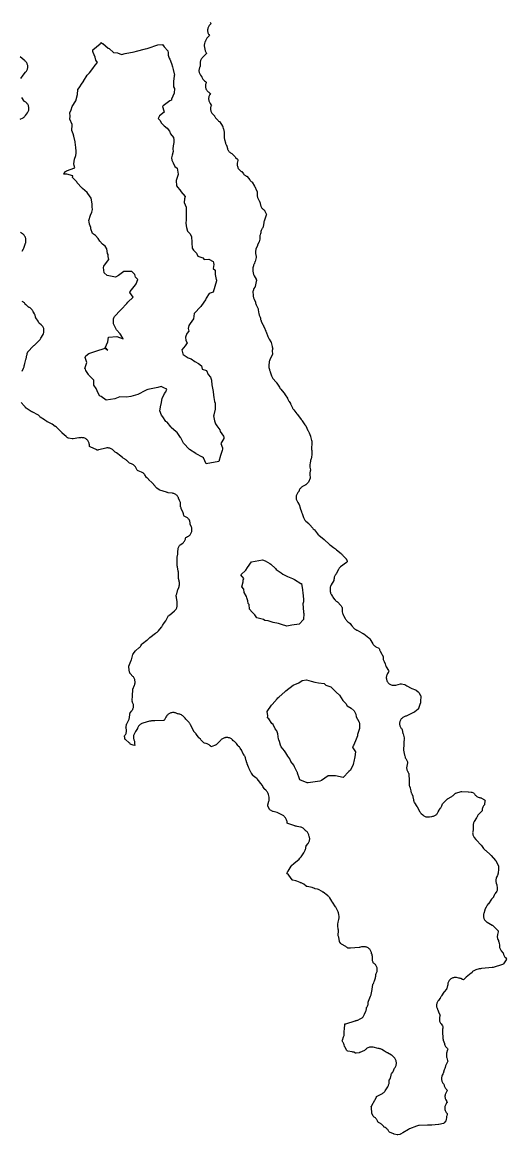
# Model space of a CAD drawing. Header units: millimetres. Extents: x 0 to 600, y 0 to 900.
# Drawn here: x 132.7 to 167.6, y 453.1 to 533.3 of the extents above; entities that cross this region are included whole.
import ezdxf

# ---------------------------------------------------------------- set-up
doc = ezdxf.new("R2010")
doc.units = ezdxf.units.MM
doc.layers.add('CORTE', color=1, linetype='Continuous')
doc.layers.add('GRABADO', color=5, linetype='Continuous')

msp = doc.modelspace()

# ---------------------------------------------------------------- linework, layer by layer
at = {"layer": 'CORTE'}
for points in [[(146.229, 533.293), (146.258, 533.244), (146.293, 533.19), (146.243, 533.135), (146.197, 533.089), (146.159, 533.046), (146.126, 533.002), (146.098, 532.954), (146.075, 532.903), (146.057, 532.851), (146.044, 532.796), (146.037, 532.741), (146.036, 532.686), (146.04, 532.63), (146.05, 532.576), (146.065, 532.522), (146.086, 532.47), (146.112, 532.421), (146.137, 532.382), (146.168, 532.331), (146.126, 532.277), (145.994, 532.126), (145.961, 532.085), (145.933, 532.042), (145.909, 531.997), (145.889, 531.949), (145.857, 531.862), (145.849, 531.836), (145.822, 531.752), (145.809, 531.7), (145.801, 531.65), (145.797, 531.599), (145.798, 531.548), (145.804, 531.498), (145.815, 531.446), (145.873, 531.225), (145.889, 531.174), (145.91, 531.124), (145.928, 531.086), (145.953, 531.028), (145.911, 530.98), (145.649, 530.703), (145.614, 530.662), (145.584, 530.62), (145.558, 530.576), (145.536, 530.529), (145.519, 530.48), (145.507, 530.43), (145.499, 530.379), (145.497, 530.327), (145.499, 530.274), (145.509, 530.157), (145.511, 530.12), (145.494, 530.087), (145.487, 530.075), (145.461, 530.025), (145.442, 529.975), (145.427, 529.923), (145.418, 529.87), (145.413, 529.817), (145.414, 529.763), (145.421, 529.709), (145.432, 529.657), (145.449, 529.606), (145.47, 529.556), (145.497, 529.509), (145.528, 529.464), (145.604, 529.366), (145.619, 529.344), (145.63, 529.314), (145.65, 529.263), (145.674, 529.216), (145.702, 529.172), (145.735, 529.131), (145.771, 529.093), (145.812, 529.057), (145.888, 528.997), (145.94, 528.953), (145.902, 528.849), (145.889, 528.796), (145.881, 528.743), (145.878, 528.688), (145.881, 528.634), (145.89, 528.58), (145.903, 528.527), (145.922, 528.476), (145.946, 528.426), (145.974, 528.38), (146.007, 528.337), (146.044, 528.297), (146.085, 528.261), (146.131, 528.228), (146.176, 528.198), (146.244, 528.15), (146.203, 528.077), (146.196, 528.065), (146.168, 528.016), (146.146, 527.966), (146.129, 527.914), (146.118, 527.86), (146.111, 527.804), (146.11, 527.792), (146.11, 527.733), (146.115, 527.676), (146.126, 527.62), (146.143, 527.565), (146.166, 527.512), (146.194, 527.462), (146.229, 527.414), (146.277, 527.353), (146.31, 527.307), (146.289, 527.251), (146.281, 527.232), (146.265, 527.182), (146.254, 527.131), (146.248, 527.08), (146.247, 527.028), (146.25, 526.976), (146.259, 526.924), (146.273, 526.874), (146.291, 526.825), (146.314, 526.778), (146.341, 526.734), (146.372, 526.692), (146.408, 526.652), (146.511, 526.549), (146.528, 526.53), (146.54, 526.51), (146.552, 526.485), (146.58, 526.442), (146.612, 526.4), (146.752, 526.233), (146.789, 526.194), (146.828, 526.159), (146.871, 526.127), (146.892, 526.113), (146.91, 526.089), (147.114, 525.778), (147.126, 525.757), (147.134, 525.734), (147.172, 525.607), (147.175, 525.595), (147.239, 525.35), (147.243, 525.328), (147.244, 525.306), (147.239, 524.972), (147.241, 524.92), (147.247, 524.87), (147.259, 524.818), (147.322, 524.586), (147.336, 524.541), (147.353, 524.499), (147.374, 524.458), (147.408, 524.396), (147.418, 524.377), (147.424, 524.357), (147.47, 524.185), (147.484, 524.14), (147.501, 524.098), (147.522, 524.056), (147.531, 524.04), (147.562, 523.99), (147.597, 523.945), (147.637, 523.904), (147.681, 523.867), (147.729, 523.835), (147.781, 523.807), (147.809, 523.794), (147.836, 523.78), (147.856, 523.758), (148.017, 523.574), (148.054, 523.535), (148.184, 523.411), (148.219, 523.374), (148.214, 523.323), (148.181, 523.115), (148.175, 523.059), (148.175, 523.004), (148.18, 522.95), (148.19, 522.896), (148.206, 522.844), (148.226, 522.794), (148.252, 522.746), (148.282, 522.701), (148.317, 522.659), (148.355, 522.62), (148.397, 522.586), (148.444, 522.555), (148.48, 522.533), (148.5, 522.51), (148.621, 522.356), (148.656, 522.317), (148.692, 522.281), (148.732, 522.25), (148.774, 522.222), (148.82, 522.197), (148.86, 522.179), (148.881, 522.155), (149.075, 521.915), (149.113, 521.872), (149.154, 521.835), (149.186, 521.812), (149.222, 521.784), (149.24, 521.759), (149.426, 521.457), (149.436, 521.44), (149.501, 521.321), (149.521, 521.278), (149.606, 521.052), (149.614, 521.027), (149.615, 521.001), (149.614, 520.811), (149.617, 520.754), (149.625, 520.699), (149.639, 520.646), (149.657, 520.594), (149.681, 520.544), (149.711, 520.496), (149.738, 520.457), (149.749, 520.439), (149.757, 520.42), (149.823, 520.239), (149.83, 520.216), (149.833, 520.189), (149.841, 520.139), (149.853, 520.092), (149.869, 520.044), (149.879, 520.018), (149.901, 519.971), (149.925, 519.927), (149.954, 519.886), (149.986, 519.848), (150.021, 519.812), (150.06, 519.781), (150.1, 519.753), (150.131, 519.732), (150.147, 519.701), (150.26, 519.463), (150.277, 519.424), (150.265, 519.383), (150.144, 519.022), (150.139, 519.008), (150.114, 518.948), (150.098, 518.891), (150.087, 518.83), (150.055, 518.549), (150.049, 518.515), (150.029, 518.488), (149.997, 518.447), (149.964, 518.403), (149.937, 518.358), (149.915, 518.31), (149.897, 518.26), (149.884, 518.209), (149.876, 518.157), (149.875, 518.127), (149.872, 518.084), (149.864, 518.058), (149.825, 517.949), (149.81, 517.898), (149.8, 517.849), (149.795, 517.799), (149.794, 517.748), (149.798, 517.696), (149.799, 517.687), (149.801, 517.66), (149.796, 517.634), (149.75, 517.458), (149.745, 517.442), (149.738, 517.426), (149.641, 517.206), (149.63, 517.178), (149.528, 516.913), (149.511, 516.863), (149.5, 516.812), (149.493, 516.761), (149.491, 516.71), (149.494, 516.658), (149.502, 516.605), (149.545, 516.392), (149.55, 516.362), (149.543, 516.333), (149.461, 516.025), (149.454, 516.002), (149.423, 515.914), (149.415, 515.894), (149.406, 515.875), (149.395, 515.858), (149.374, 515.814), (149.356, 515.768), (149.342, 515.719), (149.311, 515.584), (149.301, 515.531), (149.297, 515.48), (149.297, 515.428), (149.302, 515.375), (149.329, 515.196), (149.339, 515.142), (149.354, 515.092), (149.374, 515.043), (149.4, 514.995), (149.532, 514.77), (149.549, 514.738), (149.555, 514.723), (149.572, 514.682), (149.563, 514.656), (149.546, 514.595), (149.467, 514.241), (149.46, 514.216), (149.448, 514.193), (149.383, 514.083), (149.357, 514.034), (149.337, 513.983), (149.321, 513.931), (149.311, 513.878), (149.307, 513.824), (149.307, 513.768), (149.312, 513.686), (149.314, 513.665), (149.329, 513.509), (149.337, 513.456), (149.349, 513.406), (149.366, 513.358), (149.388, 513.31), (149.471, 513.147), (149.482, 513.124), (149.486, 513.099), (149.486, 513.096), (149.497, 513.035), (149.514, 512.978), (149.537, 512.921), (149.655, 512.677), (149.659, 512.667), (149.674, 512.633), (149.686, 512.603), (149.695, 512.563), (149.74, 512.267), (149.75, 512.22), (149.763, 512.175), (149.78, 512.13), (149.827, 512.021), (149.835, 512), (149.841, 511.978), (149.864, 511.863), (149.875, 511.818), (149.889, 511.775), (149.907, 511.732), (150.032, 511.472), (150.06, 511.413), (150.064, 511.404), (150.176, 511.177), (150.189, 511.147), (150.241, 511.011), (150.245, 511.002), (150.263, 510.957), (150.388, 510.642), (150.416, 510.582), (150.486, 510.451), (150.487, 510.451), (150.601, 510.237), (150.611, 510.215), (150.619, 510.192), (150.693, 509.916), (150.701, 509.889), (150.724, 509.818), (150.733, 509.786), (150.727, 509.752), (150.715, 509.697), (150.705, 509.631), (150.703, 509.565), (150.707, 509.371), (150.707, 509.341), (150.695, 509.313), (150.519, 508.939), (150.495, 508.88), (150.479, 508.82), (150.469, 508.757), (150.451, 508.578), (150.448, 508.529), (150.449, 508.481), (150.455, 508.434), (150.465, 508.386), (150.501, 508.242), (150.508, 508.216), (150.542, 508.102), (150.549, 508.081), (150.647, 507.796), (150.667, 507.747), (150.69, 507.701), (150.718, 507.657), (150.75, 507.615), (150.978, 507.349), (150.991, 507.331), (151.002, 507.313), (151.008, 507.303), (151.026, 507.273), (151.212, 506.974), (151.252, 506.918), (151.296, 506.863), (151.312, 506.844), (151.54, 506.583), (151.551, 506.569), (151.561, 506.554), (151.633, 506.436), (151.639, 506.427), (151.79, 506.189), (151.808, 506.159), (151.899, 505.979), (151.92, 505.941), (152.009, 505.793), (152.021, 505.772), (152.169, 505.483), (152.172, 505.477), (152.193, 505.439), (152.218, 505.395), (152.248, 505.354), (152.472, 505.067), (152.478, 505.059), (152.505, 505.023), (152.512, 505.013), (152.79, 504.652), (152.797, 504.642), (152.803, 504.635), (152.85, 504.575), (152.864, 504.556), (153.059, 504.268), (153.081, 504.237), (153.092, 504.223), (153.105, 504.204), (153.116, 504.184), (153.269, 503.865), (153.285, 503.833), (153.345, 503.726), (153.366, 503.681), (153.451, 503.456), (153.461, 503.426), (153.539, 503.145), (153.546, 503.117), (153.561, 503.036), (153.565, 503.015), (153.564, 502.994), (153.556, 502.865), (153.552, 502.83), (153.529, 502.686), (153.523, 502.634), (153.522, 502.583), (153.525, 502.532), (153.534, 502.48), (153.549, 502.41), (153.552, 502.389), (153.552, 502.368), (153.543, 502.161), (153.532, 501.907), (153.53, 501.879), (153.518, 501.852), (153.502, 501.817), (153.479, 501.762), (153.462, 501.708), (153.452, 501.652), (153.447, 501.593), (153.445, 501.552), (153.44, 501.504), (153.422, 501.397), (153.415, 501.348), (153.413, 501.301), (153.416, 501.253), (153.422, 501.204), (153.456, 501.014), (153.46, 500.978), (153.446, 500.94), (153.428, 500.888), (153.416, 500.835), (153.409, 500.782), (153.407, 500.729), (153.41, 500.673), (153.432, 500.483), (153.434, 500.452), (153.425, 500.422), (153.316, 500.135), (153.302, 500.104), (153.278, 500.082), (153.116, 499.947), (153.099, 499.935), (153.082, 499.924), (152.893, 499.822), (152.847, 499.794), (152.806, 499.763), (152.767, 499.728), (152.732, 499.69), (152.701, 499.649), (152.674, 499.605), (152.651, 499.559), (152.632, 499.509), (152.627, 499.492), (152.616, 499.463), (152.594, 499.441), (152.583, 499.429), (152.546, 499.39), (152.515, 499.348), (152.487, 499.304), (152.464, 499.258), (152.445, 499.209), (152.431, 499.159), (152.422, 499.107), (152.418, 499.055), (152.418, 499.003), (152.424, 498.951), (152.434, 498.9), (152.45, 498.85), (152.47, 498.802), (152.494, 498.756), (152.524, 498.711), (152.528, 498.706), (152.549, 498.674), (152.617, 498.557), (152.627, 498.536), (152.635, 498.515), (152.708, 498.285), (152.715, 498.264), (152.816, 497.987), (152.82, 497.977), (152.856, 497.881), (152.86, 497.869), (152.957, 497.589), (152.959, 497.583), (152.977, 497.531), (152.999, 497.482), (153.026, 497.436), (153.058, 497.393), (153.093, 497.353), (153.134, 497.315), (153.337, 497.145), (153.363, 497.12), (153.37, 497.113), (153.388, 497.093), (153.616, 496.817), (153.662, 496.768), (153.714, 496.724), (153.723, 496.717), (153.741, 496.697), (153.968, 496.403), (154.017, 496.347), (154.03, 496.335), (154.08, 496.29), (154.412, 496.027), (154.427, 496.015), (154.461, 495.984), (154.468, 495.978), (154.808, 495.66), (154.813, 495.655), (154.85, 495.621), (154.89, 495.59), (155.118, 495.428), (155.127, 495.422), (155.259, 495.331), (155.276, 495.318), (155.296, 495.299), (155.336, 495.265), (155.675, 494.998), (155.695, 494.982), (155.701, 494.971), (155.728, 494.927), (155.756, 494.889), (155.788, 494.851), (156.026, 494.6), (156.042, 494.581), (156.055, 494.561), (156.059, 494.555), (156.069, 494.535), (156.076, 494.513), (156.092, 494.452), (156.104, 494.391), (156.057, 494.352), (155.626, 494.027), (155.578, 493.987), (155.537, 493.943), (155.5, 493.895), (155.468, 493.842), (155.304, 493.531), (155.293, 493.513), (155.282, 493.497), (155.274, 493.487), (155.241, 493.441), (155.213, 493.394), (155.191, 493.345), (155.173, 493.294), (155.161, 493.241), (155.154, 493.185), (155.148, 493.118), (155.144, 493.088), (155.13, 493.06), (154.948, 492.736), (154.92, 492.68), (154.9, 492.623), (154.886, 492.565), (154.878, 492.503), (154.871, 492.403), (154.869, 492.35), (154.873, 492.298), (154.882, 492.247), (154.895, 492.196), (154.913, 492.148), (154.936, 492.099), (154.973, 492.031), (154.981, 492.017), (155.051, 491.896), (155.078, 491.854), (155.193, 491.688), (155.228, 491.644), (155.265, 491.604), (155.307, 491.568), (155.353, 491.536), (155.36, 491.531), (155.379, 491.517), (155.397, 491.502), (155.642, 491.256), (155.655, 491.242), (155.667, 491.227), (155.727, 491.139), (155.748, 491.106), (155.747, 491.067), (155.738, 490.944), (155.736, 490.89), (155.74, 490.837), (155.749, 490.783), (155.769, 490.694), (155.785, 490.637), (155.806, 490.584), (155.833, 490.531), (155.959, 490.317), (155.967, 490.303), (155.989, 490.26), (156.02, 490.208), (156.055, 490.162), (156.095, 490.119), (156.14, 490.08), (156.285, 489.967), (156.298, 489.956), (156.31, 489.944), (156.427, 489.818), (156.439, 489.805), (156.449, 489.79), (156.501, 489.71), (156.532, 489.668), (156.565, 489.63), (156.601, 489.595), (156.641, 489.563), (156.683, 489.536), (156.729, 489.511), (156.792, 489.481), (156.817, 489.468), (157.149, 489.277), (157.19, 489.255), (157.232, 489.237), (157.263, 489.226), (157.288, 489.215), (157.31, 489.198), (157.662, 488.906), (157.684, 488.888), (157.71, 488.869), (157.727, 488.844), (157.946, 488.496), (157.947, 488.493), (157.975, 488.449), (158.006, 488.408), (158.041, 488.371), (158.079, 488.337), (158.12, 488.307), (158.165, 488.279), (158.38, 488.162), (158.418, 488.139), (158.428, 488.11), (158.443, 488.055), (158.463, 488.005), (158.487, 487.956), (158.61, 487.739), (158.621, 487.72), (158.678, 487.602), (158.688, 487.578), (158.692, 487.553), (158.704, 487.41), (158.711, 487.358), (158.723, 487.309), (158.739, 487.261), (158.76, 487.213), (158.839, 487.052), (158.847, 487.054), (158.875, 486.944), (158.896, 486.889), (158.922, 486.836), (159.078, 486.56), (159.101, 486.515), (159.086, 486.479), (159.073, 486.45), (159.06, 486.424), (159.052, 486.408), (159.007, 486.337), (158.979, 486.288), (158.958, 486.238), (158.941, 486.186), (158.93, 486.133), (158.923, 486.078), (158.923, 486.024), (158.928, 485.97), (158.938, 485.916), (158.953, 485.864), (158.974, 485.813), (158.999, 485.765), (159.029, 485.719), (159.064, 485.677), (159.102, 485.638), (159.144, 485.604), (159.19, 485.574), (159.238, 485.548), (159.288, 485.527), (159.341, 485.512), (159.394, 485.501), (159.449, 485.497), (159.503, 485.497), (159.557, 485.503), (159.613, 485.515), (159.961, 485.607), (159.993, 485.614), (160.025, 485.607), (160.238, 485.554), (160.264, 485.546), (160.286, 485.531), (160.328, 485.502), (160.397, 485.459), (160.707, 485.297), (160.769, 485.269), (161.039, 485.167), (161.063, 485.156), (161.084, 485.14), (161.226, 485.025), (161.246, 485.007), (161.261, 484.985), (161.402, 484.765), (161.42, 484.733), (161.419, 484.696), (161.393, 484.352), (161.391, 484.33), (161.387, 484.265), (161.387, 484.252), (161.388, 484.207), (161.379, 484.18), (161.257, 483.836), (161.244, 483.804), (161.218, 483.781), (160.977, 483.579), (160.961, 483.566), (160.942, 483.556), (160.357, 483.279), (160.336, 483.27), (160.319, 483.266), (160.266, 483.252), (160.217, 483.234), (160.17, 483.211), (160.124, 483.183), (160.082, 483.151), (160.043, 483.116), (160.008, 483.076), (159.977, 483.034), (159.95, 482.989), (159.927, 482.941), (159.909, 482.891), (159.896, 482.84), (159.888, 482.788), (159.885, 482.735), (159.887, 482.683), (159.894, 482.63), (159.906, 482.579), (159.923, 482.529), (159.945, 482.481), (159.971, 482.435), (160.002, 482.392), (160.037, 482.351), (160.064, 482.323), (160.073, 482.288), (160.129, 482.029), (160.133, 482.009), (160.208, 481.714), (160.213, 481.69), (160.226, 481.62), (160.23, 481.586), (160.223, 481.567), (160.208, 481.516), (160.198, 481.465), (160.192, 481.414), (160.192, 481.36), (160.199, 481.181), (160.199, 481.164), (160.197, 481.148), (160.173, 480.951), (160.17, 480.899), (160.171, 480.848), (160.173, 480.802), (160.178, 480.754), (160.188, 480.706), (160.245, 480.465), (160.255, 480.425), (160.256, 480.425), (160.279, 480.324), (160.298, 480.268), (160.324, 480.213), (160.446, 479.987), (160.463, 479.95), (160.457, 479.91), (160.406, 479.67), (160.397, 479.618), (160.393, 479.568), (160.394, 479.517), (160.4, 479.466), (160.411, 479.416), (160.426, 479.368), (160.445, 479.321), (160.47, 479.274), (160.472, 479.27), (160.479, 479.258), (160.535, 479.155), (160.536, 479.152), (160.55, 479.152), (160.549, 479.124), (160.549, 479.124), (160.549, 479.123), (160.548, 479.028), (160.564, 478.698), (160.565, 478.682), (160.564, 478.403), (160.568, 478.342), (160.577, 478.283), (160.593, 478.226), (160.616, 478.168), (160.636, 478.126), (160.644, 478.106), (160.65, 478.086), (160.696, 477.891), (160.699, 477.875), (160.702, 477.854), (160.709, 477.806), (160.721, 477.76), (160.736, 477.716), (160.756, 477.671), (160.836, 477.509), (160.846, 477.485), (160.851, 477.46), (160.882, 477.248), (160.89, 477.206), (160.902, 477.164), (160.904, 477.155), (160.921, 477.108), (160.941, 477.065), (160.965, 477.022), (161.121, 476.774), (161.152, 476.73), (161.16, 476.72), (161.169, 476.707), (161.177, 476.693), (161.291, 476.485), (161.294, 476.479), (161.33, 476.411), (161.363, 476.355), (161.401, 476.306), (161.446, 476.26), (161.559, 476.155), (161.6, 476.12), (161.643, 476.091), (161.689, 476.066), (161.736, 476.045), (161.786, 476.028), (161.836, 476.017), (161.888, 476.01), (161.94, 476.008), (161.992, 476.011), (162.045, 476.02), (162.208, 476.053), (162.217, 476.055), (162.273, 476.065), (162.326, 476.077), (162.376, 476.094), (162.424, 476.115), (162.47, 476.141), (162.513, 476.171), (162.553, 476.205), (162.59, 476.242), (162.623, 476.283), (162.652, 476.327), (162.677, 476.376), (162.737, 476.506), (162.747, 476.524), (162.76, 476.541), (162.834, 476.632), (162.865, 476.672), (162.891, 476.714), (162.913, 476.758), (162.931, 476.806), (162.981, 476.953), (162.993, 476.982), (163.015, 477.005), (163.312, 477.288), (163.331, 477.304), (163.351, 477.317), (163.647, 477.491), (163.697, 477.523), (163.743, 477.561), (163.891, 477.695), (163.915, 477.715), (163.945, 477.726), (164.325, 477.843), (164.351, 477.85), (164.378, 477.849), (164.838, 477.814), (164.864, 477.813), (165.043, 477.807), (165.072, 477.804), (165.099, 477.793), (165.215, 477.739), (165.248, 477.721), (165.268, 477.69), (165.277, 477.674), (165.307, 477.626), (165.341, 477.584), (165.378, 477.545), (165.42, 477.51), (165.464, 477.479), (165.511, 477.452), (165.561, 477.431), (165.612, 477.414), (165.665, 477.403), (165.721, 477.396), (165.767, 477.393), (165.797, 477.375), (166, 477.238), (166.048, 477.202), (166.042, 477.143), (166.01, 476.928), (166.003, 476.893), (165.98, 476.864), (165.962, 476.844), (165.93, 476.801), (165.902, 476.755), (165.879, 476.706), (165.861, 476.655), (165.848, 476.603), (165.84, 476.55), (165.837, 476.494), (165.837, 476.493), (165.835, 476.45), (165.807, 476.417), (165.575, 476.179), (165.534, 476.132), (165.499, 476.082), (165.47, 476.028), (165.449, 475.983), (165.432, 475.952), (165.268, 475.681), (165.243, 475.635), (165.223, 475.588), (165.207, 475.539), (165.196, 475.49), (165.189, 475.439), (165.188, 475.386), (165.191, 475.138), (165.19, 475.116), (165.187, 475.094), (165.163, 474.972), (165.155, 474.919), (165.153, 474.868), (165.155, 474.816), (165.162, 474.765), (165.173, 474.715), (165.19, 474.666), (165.211, 474.618), (165.236, 474.573), (165.267, 474.529), (165.377, 474.386), (165.427, 474.328), (165.748, 474.007), (165.762, 473.992), (165.767, 473.985), (165.777, 473.97), (165.783, 473.961), (165.789, 473.952), (165.937, 473.738), (165.972, 473.694), (166.009, 473.654), (166.051, 473.618), (166.063, 473.609), (166.096, 473.583), (166.43, 473.289), (166.473, 473.254), (166.481, 473.249), (166.497, 473.232), (166.801, 472.873), (166.806, 472.868), (166.82, 472.852), (166.833, 472.835), (166.844, 472.816), (167.011, 472.474), (167.024, 472.443), (167.024, 472.41), (167.012, 472.221), (167.011, 472.207), (166.991, 472.014), (166.982, 471.964), (166.938, 471.79), (166.931, 471.768), (166.922, 471.747), (166.88, 471.664), (166.857, 471.611), (166.84, 471.558), (166.828, 471.503), (166.822, 471.448), (166.822, 471.392), (166.827, 471.336), (166.838, 471.281), (166.854, 471.228), (166.877, 471.174), (166.881, 471.165), (166.886, 471.136), (166.912, 470.85), (166.913, 470.831), (166.916, 470.743), (166.916, 470.705), (166.897, 470.673), (166.784, 470.501), (166.758, 470.457), (166.736, 470.411), (166.668, 470.252), (166.654, 470.223), (166.631, 470.202), (166.616, 470.191), (166.576, 470.155), (166.541, 470.118), (166.509, 470.075), (166.289, 469.761), (166.272, 469.739), (166.2, 469.651), (166.167, 469.607), (166.14, 469.561), (166.116, 469.511), (166.043, 469.336), (166.023, 469.284), (165.954, 469.06), (165.94, 469.007), (165.932, 468.955), (165.929, 468.902), (165.931, 468.849), (165.938, 468.796), (165.95, 468.744), (165.968, 468.694), (165.99, 468.646), (166.016, 468.6), (166.047, 468.556), (166.082, 468.516), (166.12, 468.48), (166.162, 468.447), (166.209, 468.418), (166.565, 468.216), (166.566, 468.216), (166.578, 468.21), (166.597, 468.198), (166.614, 468.182), (166.948, 467.848), (166.952, 467.844), (167.002, 467.795), (166.992, 467.739), (166.945, 467.532), (166.935, 467.473), (166.931, 467.416), (166.933, 467.359), (166.941, 467.302), (166.955, 467.246), (166.975, 467.19), (167.013, 467.102), (167.027, 467.064), (167.049, 466.988), (167.059, 466.943), (167.089, 466.755), (167.091, 466.73), (167.091, 466.722), (167.092, 466.666), (167.099, 466.612), (167.111, 466.559), (167.128, 466.508), (167.151, 466.459), (167.178, 466.412), (167.21, 466.366), (167.335, 466.208), (167.348, 466.211), (167.375, 466.102), (167.393, 466.052), (167.416, 466.003), (167.444, 465.957), (167.476, 465.914), (167.513, 465.873), (167.564, 465.822), (167.614, 465.767), (167.574, 465.705), (167.373, 465.424), (167.35, 465.395), (167.316, 465.382), (166.64, 465.166), (166.619, 465.16), (166.598, 465.157), (166.562, 465.153), (166.557, 465.153), (165.811, 465.088), (165.791, 465.086), (165.711, 465.076), (165.669, 465.069), (165.627, 465.059), (165.378, 464.989), (165.327, 464.972), (165.28, 464.952), (165.235, 464.927), (165.192, 464.897), (165.153, 464.864), (165.117, 464.827), (165.083, 464.786), (165.074, 464.775), (165.06, 464.757), (165.042, 464.742), (164.688, 464.472), (164.628, 464.42), (164.53, 464.322), (164.483, 464.279), (164.424, 464.304), (164.309, 464.358), (164.261, 464.378), (164.214, 464.393), (164.163, 464.404), (163.997, 464.432), (163.941, 464.439), (163.886, 464.44), (163.832, 464.436), (163.778, 464.426), (163.726, 464.411), (163.675, 464.391), (163.627, 464.366), (163.581, 464.336), (163.538, 464.301), (163.499, 464.263), (163.464, 464.221), (163.434, 464.176), (163.408, 464.128), (163.387, 464.077), (163.371, 464.025), (163.361, 463.971), (163.355, 463.915), (163.354, 463.885), (163.348, 463.861), (163.285, 463.651), (163.275, 463.625), (163.259, 463.602), (163.103, 463.411), (163.076, 463.375), (162.898, 463.119), (162.872, 463.079), (162.851, 463.039), (162.833, 462.995), (162.821, 462.962), (162.811, 462.939), (162.795, 462.919), (162.681, 462.786), (162.646, 462.742), (162.617, 462.696), (162.592, 462.647), (162.573, 462.596), (162.559, 462.544), (162.55, 462.49), (162.546, 462.435), (162.548, 462.381), (162.555, 462.327), (162.568, 462.274), (162.585, 462.222), (162.609, 462.171), (162.619, 462.152), (162.627, 462.135), (162.633, 462.118), (162.66, 462.033), (162.687, 461.962), (162.785, 461.751), (162.799, 461.717), (162.793, 461.679), (162.766, 461.557), (162.757, 461.502), (162.753, 461.448), (162.754, 461.394), (162.761, 461.34), (162.773, 461.288), (162.791, 461.237), (162.813, 461.187), (162.84, 461.141), (162.872, 461.095), (162.986, 460.952), (163.014, 460.912), (163.005, 460.863), (163.003, 460.856), (162.991, 460.792), (162.987, 460.728), (162.984, 460.485), (162.984, 460.455), (162.996, 460.149), (163, 460.101), (163.006, 460.068), (163.008, 460.046), (163.019, 459.984), (163.036, 459.924), (163.118, 459.688), (163.134, 459.627), (163.153, 459.571), (163.177, 459.518), (163.206, 459.468), (163.241, 459.42), (163.329, 459.314), (163.359, 459.272), (163.347, 459.222), (163.278, 458.984), (163.265, 458.929), (163.258, 458.875), (163.256, 458.821), (163.259, 458.766), (163.268, 458.712), (163.283, 458.658), (163.351, 458.449), (163.363, 458.407), (163.345, 458.367), (163.224, 458.128), (163.203, 458.081), (163.187, 458.033), (163.175, 457.985), (163.172, 457.969), (163.166, 457.939), (163.152, 457.912), (163.136, 457.886), (163.112, 457.834), (163.093, 457.778), (163.018, 457.513), (163.012, 457.494), (163.004, 457.476), (162.964, 457.397), (162.942, 457.345), (162.925, 457.293), (162.913, 457.24), (162.907, 457.186), (162.906, 457.131), (162.911, 457.077), (162.921, 457.023), (162.936, 456.971), (162.957, 456.92), (162.982, 456.872), (163.013, 456.824), (163.073, 456.744), (163.091, 456.716), (163.095, 456.694), (163.108, 456.636), (163.126, 456.582), (163.15, 456.53), (163.18, 456.48), (163.214, 456.434), (163.253, 456.392), (163.295, 456.356), (163.347, 456.306), (163.3, 456.245), (163.27, 456.21), (163.239, 456.164), (163.212, 456.115), (163.19, 456.064), (163.173, 456.01), (163.162, 455.956), (163.157, 455.9), (163.157, 455.844), (163.164, 455.788), (163.175, 455.733), (163.193, 455.68), (163.216, 455.627), (163.282, 455.496), (163.304, 455.446), (163.277, 455.399), (163.236, 455.336), (163.208, 455.288), (163.185, 455.239), (163.168, 455.188), (163.155, 455.135), (163.148, 455.082), (163.146, 455.028), (163.15, 454.975), (163.158, 454.921), (163.172, 454.869), (163.191, 454.819), (163.215, 454.771), (163.243, 454.725), (163.277, 454.681), (163.319, 454.631), (163.309, 454.579), (163.281, 454.465), (163.272, 454.419), (163.267, 454.373), (163.253, 454.187), (163.249, 454.151), (163.227, 454.122), (163.107, 453.97), (163.082, 453.941), (163.045, 453.931), (162.711, 453.848), (162.696, 453.845), (162.68, 453.843), (162.213, 453.8), (162.175, 453.798), (161.917, 453.802), (161.889, 453.802), (161.303, 453.783), (161.239, 453.777), (161.175, 453.764), (161.17, 453.762), (161.099, 453.738), (160.592, 453.529), (160.518, 453.492), (160.123, 453.259), (160.115, 453.254), (159.955, 453.156), (159.931, 453.143), (159.903, 453.137), (159.757, 453.113), (159.729, 453.11), (159.703, 453.115), (159.493, 453.162), (159.474, 453.168), (159.456, 453.175), (159.165, 453.301), (159.129, 453.319), (159.109, 453.353), (159.093, 453.385), (159.064, 453.436), (159.03, 453.482), (158.992, 453.524), (158.95, 453.563), (158.905, 453.596), (158.854, 453.626), (158.781, 453.663), (158.757, 453.677), (158.739, 453.697), (158.651, 453.798), (158.616, 453.835), (158.579, 453.868), (158.539, 453.898), (158.496, 453.923), (158.45, 453.946), (158.367, 453.981), (158.327, 454.001), (158.309, 454.042), (158.287, 454.102), (158.266, 454.152), (158.241, 454.197), (158.211, 454.241), (158.178, 454.281), (158.141, 454.318), (158.101, 454.351), (158.056, 454.382), (158.031, 454.397), (158, 454.418), (157.983, 454.453), (157.893, 454.666), (157.884, 454.691), (157.881, 454.717), (157.856, 455.02), (157.848, 455.082), (157.838, 455.134), (157.856, 455.172), (157.874, 455.206), (157.879, 455.216), (158.094, 455.596), (158.115, 455.638), (158.208, 455.838), (158.226, 455.872), (158.26, 455.891), (158.614, 456.066), (158.659, 456.091), (158.701, 456.119), (158.74, 456.152), (158.776, 456.187), (158.809, 456.226), (158.838, 456.269), (159.028, 456.572), (159.055, 456.619), (159.073, 456.656), (159.095, 456.705), (159.111, 456.753), (159.123, 456.803), (159.13, 456.854), (159.133, 456.905), (159.13, 456.958), (159.125, 457.008), (159.143, 457.042), (159.195, 457.134), (159.219, 457.179), (159.237, 457.225), (159.252, 457.272), (159.262, 457.321), (159.268, 457.372), (159.272, 457.428), (159.275, 457.461), (159.294, 457.489), (159.363, 457.587), (159.39, 457.629), (159.414, 457.673), (159.528, 457.915), (159.536, 457.93), (159.545, 457.944), (159.559, 457.965), (159.588, 458.012), (159.612, 458.06), (159.63, 458.111), (159.644, 458.163), (159.652, 458.216), (159.656, 458.269), (159.654, 458.323), (159.646, 458.376), (159.634, 458.428), (159.617, 458.479), (159.594, 458.528), (159.567, 458.574), (159.535, 458.62), (159.49, 458.675), (159.483, 458.685), (159.444, 458.732), (159.401, 458.773), (159.355, 458.809), (159.302, 458.841), (159.001, 459.005), (158.982, 459.016), (158.965, 459.029), (158.954, 459.039), (158.916, 459.067), (158.874, 459.092), (158.792, 459.137), (158.784, 459.141), (158.593, 459.252), (158.547, 459.276), (158.5, 459.295), (158.452, 459.309), (158.401, 459.32), (158.346, 459.329), (158.327, 459.332), (157.969, 459.41), (157.905, 459.42), (157.84, 459.423), (157.82, 459.422), (157.763, 459.419), (157.709, 459.41), (157.656, 459.395), (157.605, 459.376), (157.556, 459.351), (157.509, 459.322), (157.466, 459.288), (157.425, 459.249), (157.398, 459.219), (157.377, 459.199), (157.35, 459.186), (157.008, 459.039), (156.984, 459.03), (156.959, 459.025), (156.763, 458.992), (156.729, 458.987), (156.696, 458.999), (156.573, 459.052), (156.516, 459.073), (156.456, 459.088), (156.155, 459.144), (156.111, 459.155), (156.085, 459.192), (155.926, 459.442), (155.914, 459.463), (155.907, 459.487), (155.882, 459.598), (155.868, 459.65), (155.85, 459.699), (155.826, 459.746), (155.798, 459.792), (155.766, 459.837), (155.739, 459.881), (155.755, 459.93), (155.847, 460.167), (155.847, 460.167), (155.865, 460.215), (155.877, 460.264), (155.885, 460.313), (155.889, 460.363), (155.888, 460.413), (155.882, 460.464), (155.878, 460.492), (155.879, 460.519), (155.906, 460.764), (155.906, 460.766), (155.934, 461.031), (155.943, 461.091), (156, 461.112), (156.68, 461.326), (156.699, 461.331), (156.73, 461.336), (156.777, 461.346), (156.821, 461.359), (156.865, 461.377), (157.043, 461.455), (157.091, 461.478), (157.134, 461.505), (157.175, 461.537), (157.213, 461.571), (157.248, 461.61), (157.278, 461.651), (157.305, 461.695), (157.328, 461.741), (157.346, 461.789), (157.351, 461.809), (157.358, 461.831), (157.366, 461.849), (157.446, 462.012), (157.468, 462.064), (157.484, 462.116), (157.496, 462.17), (157.502, 462.227), (157.504, 462.27), (157.518, 462.294), (157.545, 462.335), (157.571, 462.387), (157.591, 462.441), (157.606, 462.498), (157.615, 462.557), (157.627, 462.68), (157.631, 462.706), (157.639, 462.73), (157.793, 463.089), (157.811, 463.136), (157.824, 463.184), (157.827, 463.194), (157.83, 463.207), (157.903, 463.565), (157.909, 463.601), (157.954, 463.926), (157.959, 463.951), (157.97, 463.974), (157.991, 464.012), (158.016, 464.064), (158.058, 464.164), (158.075, 464.209), (158.139, 464.406), (158.155, 464.466), (158.165, 464.526), (158.18, 464.678), (158.184, 464.706), (158.191, 464.719), (158.219, 464.77), (158.24, 464.819), (158.257, 464.87), (158.268, 464.923), (158.274, 464.977), (158.275, 465.031), (158.271, 465.084), (158.261, 465.137), (158.246, 465.189), (158.226, 465.239), (158.202, 465.287), (158.172, 465.333), (158.139, 465.375), (158.101, 465.413), (158.06, 465.448), (158.014, 465.48), (157.985, 465.498), (157.97, 465.539), (157.938, 465.65), (157.933, 465.672), (157.931, 465.694), (157.929, 465.905), (157.925, 465.966), (157.915, 466.023), (157.899, 466.08), (157.876, 466.136), (157.866, 466.156), (157.861, 466.192), (157.85, 466.245), (157.835, 466.295), (157.815, 466.343), (157.791, 466.389), (157.762, 466.433), (157.729, 466.474), (157.693, 466.511), (157.653, 466.545), (157.611, 466.575), (157.565, 466.6), (157.518, 466.622), (157.468, 466.638), (157.417, 466.65), (157.366, 466.657), (157.312, 466.659), (157.255, 466.659), (157.198, 466.655), (157.141, 466.646), (156.996, 466.615), (156.959, 466.609), (156.345, 466.545), (156.321, 466.544), (156.297, 466.546), (156.183, 466.56), (156.145, 466.567), (156.108, 466.598), (156.102, 466.604), (156.056, 466.639), (156.005, 466.669), (155.689, 466.837), (155.661, 466.854), (155.642, 466.88), (155.574, 466.982), (155.56, 467.006), (155.553, 467.033), (155.492, 467.344), (155.478, 467.399), (155.465, 467.434), (155.458, 467.458), (155.458, 467.485), (155.469, 467.811), (155.468, 467.862), (155.463, 467.914), (155.427, 468.153), (155.425, 468.172), (155.425, 468.191), (155.427, 468.27), (155.431, 468.308), (155.443, 468.397), (155.451, 468.438), (155.5, 468.621), (155.511, 468.674), (155.517, 468.725), (155.519, 468.776), (155.515, 468.829), (155.498, 468.971), (155.497, 468.991), (155.496, 469.002), (155.49, 469.058), (155.478, 469.112), (155.461, 469.164), (155.439, 469.217), (155.318, 469.46), (155.297, 469.5), (155.272, 469.537), (155.04, 469.862), (155.031, 469.874), (155.011, 469.901), (154.991, 469.931), (154.843, 470.176), (154.81, 470.225), (154.774, 470.269), (154.732, 470.31), (154.722, 470.318), (154.692, 470.342), (154.361, 470.596), (154.354, 470.601), (154.334, 470.616), (154.294, 470.643), (154.253, 470.666), (154.078, 470.755), (154.024, 470.779), (153.969, 470.797), (153.802, 470.842), (153.778, 470.85), (153.755, 470.861), (153.753, 470.863), (153.695, 470.89), (153.638, 470.91), (153.576, 470.925), (153.212, 470.987), (153.18, 470.994), (153.153, 471.014), (152.975, 471.158), (152.931, 471.19), (152.886, 471.217), (152.839, 471.24), (152.788, 471.258), (152.743, 471.272), (152.718, 471.28), (152.471, 471.377), (152.402, 471.399), (152.192, 471.453), (152.159, 471.463), (152.134, 471.488), (152.085, 471.541), (152.06, 471.572), (151.841, 471.876), (151.81, 471.915), (151.756, 471.981), (151.796, 472.041), (151.806, 472.054), (151.84, 472.104), (152.064, 472.474), (152.079, 472.496), (152.098, 472.514), (152.257, 472.65), (152.263, 472.655), (152.632, 472.978), (152.688, 473.034), (152.741, 473.095), (152.775, 473.138), (152.972, 473.413), (153.004, 473.462), (153.03, 473.515), (153.08, 473.628), (153.1, 473.679), (153.114, 473.73), (153.123, 473.785), (153.132, 473.86), (153.138, 473.892), (153.156, 473.92), (153.294, 474.108), (153.325, 474.153), (153.349, 474.2), (153.369, 474.248), (153.385, 474.298), (153.395, 474.35), (153.401, 474.402), (153.402, 474.455), (153.397, 474.507), (153.388, 474.559), (153.373, 474.611), (153.343, 474.699), (153.339, 474.715), (153.32, 474.77), (153.297, 474.821), (153.269, 474.87), (153.236, 474.915), (153.198, 474.957), (153.156, 474.995), (153.109, 475.029), (153.082, 475.047), (153.061, 475.062), (153.046, 475.081), (153.009, 475.123), (152.97, 475.16), (152.927, 475.193), (152.881, 475.221), (152.832, 475.245), (152.782, 475.264), (152.728, 475.279), (152.494, 475.328), (152.432, 475.338), (152.402, 475.339), (152.373, 475.342), (152.348, 475.35), (152.321, 475.36), (151.834, 475.539), (151.776, 475.564), (151.772, 475.625), (151.766, 475.683), (151.754, 475.738), (151.736, 475.791), (151.713, 475.842), (151.685, 475.893), (151.646, 475.953), (151.61, 476.002), (151.571, 476.045), (151.528, 476.084), (151.481, 476.118), (151.429, 476.148), (151.161, 476.283), (151.107, 476.307), (151.05, 476.325), (150.772, 476.399), (150.753, 476.405), (150.734, 476.413), (150.563, 476.495), (150.529, 476.514), (150.51, 476.548), (150.386, 476.806), (150.37, 476.844), (150.38, 476.884), (150.459, 477.144), (150.473, 477.202), (150.481, 477.259), (150.483, 477.316), (150.479, 477.373), (150.468, 477.431), (150.42, 477.64), (150.403, 477.698), (150.381, 477.752), (150.354, 477.803), (150.321, 477.851), (150.284, 477.895), (150.24, 477.936), (150.149, 478.014), (150.131, 478.031), (150.118, 478.052), (150.03, 478.206), (149.991, 478.266), (149.881, 478.414), (149.873, 478.425), (149.702, 478.644), (149.691, 478.657), (149.625, 478.737), (149.579, 478.786), (149.528, 478.83), (149.329, 478.979), (149.309, 478.995), (149.294, 479.016), (149.203, 479.16), (149.184, 479.194), (149.044, 479.483), (149.034, 479.503), (149.005, 479.556), (148.987, 479.597), (148.896, 479.837), (148.891, 479.852), (148.85, 479.975), (148.844, 479.993), (148.834, 480.021), (148.823, 480.055), (148.767, 480.28), (148.751, 480.331), (148.732, 480.379), (148.708, 480.424), (148.679, 480.469), (148.633, 480.533), (148.623, 480.549), (148.614, 480.567), (148.538, 480.729), (148.518, 480.768), (148.496, 480.804), (148.384, 480.972), (148.357, 481.009), (148.327, 481.044), (148.254, 481.123), (148.226, 481.156), (148.114, 481.311), (148.083, 481.35), (148.049, 481.385), (148.013, 481.417), (147.974, 481.446), (147.931, 481.472), (147.908, 481.485), (147.883, 481.5), (147.837, 481.556), (147.798, 481.595), (147.755, 481.63), (147.709, 481.661), (147.66, 481.686), (147.609, 481.707), (147.556, 481.722), (147.501, 481.732), (147.446, 481.737), (147.391, 481.736), (147.334, 481.729), (147.299, 481.722), (147.247, 481.711), (147.198, 481.695), (147.15, 481.674), (147.105, 481.649), (147.062, 481.62), (147.023, 481.587), (146.985, 481.549), (146.803, 481.349), (146.774, 481.321), (146.65, 481.213), (146.628, 481.196), (146.603, 481.185), (146.34, 481.094), (146.278, 481.075), (146.235, 481.124), (146.194, 481.167), (146.149, 481.205), (146.1, 481.237), (146.049, 481.264), (145.995, 481.285), (145.937, 481.302), (145.807, 481.33), (145.771, 481.34), (145.745, 481.366), (145.552, 481.578), (145.52, 481.611), (145.405, 481.72), (145.391, 481.734), (145.379, 481.749), (145.218, 481.968), (145.202, 481.989), (145.076, 482.144), (145.064, 482.16), (145.054, 482.178), (144.949, 482.373), (144.947, 482.378), (144.805, 482.65), (144.803, 482.653), (144.783, 482.693), (144.758, 482.738), (144.731, 482.778), (144.698, 482.817), (144.502, 483.034), (144.478, 483.059), (144.416, 483.12), (144.41, 483.125), (144.24, 483.288), (144.194, 483.327), (144.146, 483.36), (144.095, 483.388), (144.041, 483.41), (143.983, 483.427), (143.907, 483.444), (143.875, 483.453), (143.732, 483.502), (143.674, 483.518), (143.617, 483.527), (143.559, 483.531), (143.502, 483.528), (143.442, 483.519), (143.435, 483.518), (143.384, 483.504), (143.335, 483.487), (143.289, 483.465), (143.243, 483.438), (143.228, 483.429), (143.18, 483.393), (143.137, 483.354), (143.098, 483.311), (143.065, 483.264), (143.035, 483.212), (142.932, 483.006), (142.905, 482.957), (142.849, 482.952), (142.238, 482.929), (142.227, 482.928), (141.995, 482.927), (141.941, 482.924), (141.89, 482.916), (141.837, 482.903), (141.355, 482.758), (141.304, 482.74), (141.257, 482.718), (141.212, 482.691), (141.17, 482.661), (141.131, 482.627), (141.095, 482.589), (141.063, 482.548), (141.035, 482.504), (141.011, 482.457), (140.991, 482.405), (140.988, 482.4), (140.978, 482.382), (140.883, 482.234), (140.845, 482.165), (140.84, 482.153), (140.831, 482.136), (140.821, 482.121), (140.791, 482.078), (140.762, 482.032), (140.738, 481.985), (140.719, 481.935), (140.704, 481.885), (140.695, 481.833), (140.691, 481.78), (140.691, 481.727), (140.697, 481.675), (140.708, 481.623), (140.724, 481.573), (140.745, 481.522), (140.766, 481.478), (140.764, 481.434), (140.764, 481.364), (140.772, 481.295), (140.798, 481.154), (140.67, 481.186), (140.524, 481.23), (140.488, 481.242), (140.463, 481.274), (140.424, 481.319), (140.379, 481.36), (140.105, 481.588), (140.072, 481.618), (140.067, 481.663), (140.065, 481.694), (140.06, 481.735), (140.049, 481.812), (140.045, 481.859), (140.069, 481.889), (140.102, 481.936), (140.13, 481.984), (140.153, 482.035), (140.17, 482.089), (140.182, 482.143), (140.189, 482.199), (140.189, 482.255), (140.184, 482.311), (140.173, 482.366), (140.156, 482.421), (140.139, 482.468), (140.153, 482.509), (140.156, 482.516), (140.174, 482.567), (140.187, 482.617), (140.195, 482.669), (140.197, 482.69), (140.209, 482.718), (140.334, 482.96), (140.356, 483.008), (140.373, 483.057), (140.385, 483.108), (140.393, 483.161), (140.419, 483.421), (140.423, 483.45), (140.436, 483.477), (140.443, 483.49), (140.452, 483.505), (140.463, 483.519), (140.574, 483.658), (140.607, 483.703), (140.634, 483.75), (140.657, 483.799), (140.674, 483.85), (140.687, 483.902), (140.694, 483.956), (140.696, 484.01), (140.692, 484.063), (140.684, 484.117), (140.67, 484.169), (140.651, 484.219), (140.626, 484.269), (140.619, 484.282), (140.61, 484.3), (140.603, 484.318), (140.593, 484.351), (140.584, 484.381), (140.586, 484.411), (140.622, 484.74), (140.625, 484.781), (140.64, 485.158), (140.642, 485.183), (140.645, 485.195), (140.655, 485.225), (140.768, 485.508), (140.786, 485.561), (140.799, 485.612), (140.806, 485.665), (140.808, 485.719), (140.805, 485.774), (140.8, 485.821), (140.792, 485.872), (140.78, 485.921), (140.763, 485.969), (140.742, 486.015), (140.717, 486.059), (140.687, 486.1), (140.654, 486.14), (140.454, 486.354), (140.437, 486.373), (140.427, 486.395), (140.419, 486.418), (140.413, 486.443), (140.36, 486.801), (140.356, 486.834), (140.367, 486.867), (140.508, 487.227), (140.532, 487.301), (140.538, 487.327), (140.654, 487.718), (140.664, 487.745), (140.679, 487.768), (140.826, 487.973), (140.84, 487.991), (140.858, 488.006), (141.087, 488.186), (141.128, 488.222), (141.165, 488.261), (141.197, 488.303), (141.227, 488.349), (141.296, 488.471), (141.313, 488.497), (141.336, 488.516), (141.646, 488.744), (141.669, 488.761), (141.877, 488.93), (141.88, 488.932), (142.282, 489.251), (142.325, 489.28), (142.354, 489.297), (142.397, 489.324), (142.436, 489.354), (142.472, 489.388), (142.506, 489.425), (142.715, 489.68), (142.744, 489.718), (142.769, 489.757), (142.791, 489.8), (142.828, 489.879), (142.838, 489.898), (142.85, 489.916), (143.027, 490.153), (143.058, 490.199), (143.085, 490.249), (143.2, 490.491), (143.215, 490.519), (143.24, 490.539), (143.43, 490.681), (143.457, 490.702), (143.655, 490.869), (143.695, 490.906), (143.73, 490.945), (143.762, 490.988), (143.788, 491.033), (143.811, 491.081), (143.829, 491.131), (143.841, 491.182), (143.849, 491.234), (143.852, 491.286), (143.85, 491.341), (143.834, 491.517), (143.832, 491.537), (143.799, 491.803), (143.791, 491.851), (143.776, 491.919), (143.771, 491.952), (143.78, 491.984), (143.801, 492.051), (143.809, 492.077), (143.893, 492.389), (143.908, 492.433), (143.958, 492.551), (143.979, 492.611), (143.993, 492.672), (144.001, 492.736), (144.004, 492.799), (144.005, 492.853), (144.003, 492.913), (143.998, 492.97), (143.988, 493.026), (143.945, 493.205), (143.941, 493.228), (143.939, 493.252), (143.935, 493.606), (143.932, 493.659), (143.924, 493.712), (143.857, 494.044), (143.855, 494.06), (143.853, 494.076), (143.844, 494.284), (143.844, 494.321), (143.852, 494.449), (143.851, 494.531), (143.836, 494.725), (143.835, 494.757), (143.844, 494.786), (143.861, 494.83), (143.877, 494.881), (143.888, 494.933), (143.894, 494.985), (143.895, 495.04), (143.894, 495.078), (143.895, 495.108), (143.908, 495.334), (143.911, 495.363), (143.924, 495.389), (144.022, 495.567), (144.038, 495.592), (144.061, 495.612), (144.243, 495.75), (144.288, 495.787), (144.327, 495.828), (144.362, 495.873), (144.392, 495.92), (144.417, 495.971), (144.436, 496.024), (144.451, 496.081), (144.453, 496.092), (144.465, 496.141), (144.51, 496.165), (144.599, 496.208), (144.649, 496.234), (144.694, 496.265), (144.736, 496.3), (144.774, 496.339), (144.808, 496.382), (144.838, 496.428), (144.863, 496.476), (144.883, 496.527), (144.897, 496.579), (144.907, 496.633), (144.911, 496.687), (144.91, 496.742), (144.903, 496.796), (144.891, 496.849), (144.874, 496.903), (144.792, 497.114), (144.783, 497.138), (144.782, 497.171), (144.775, 497.228), (144.764, 497.282), (144.747, 497.335), (144.725, 497.385), (144.698, 497.434), (144.666, 497.479), (144.629, 497.521), (144.589, 497.559), (144.545, 497.593), (144.498, 497.622), (144.446, 497.647), (144.388, 497.671), (144.344, 497.692), (144.329, 497.738), (144.292, 497.865), (144.267, 497.933), (144.135, 498.24), (144.129, 498.256), (144.124, 498.273), (144.12, 498.288), (144.112, 498.319), (144.09, 498.392), (144.082, 498.425), (144.085, 498.447), (144.092, 498.503), (144.093, 498.557), (144.089, 498.612), (144.079, 498.665), (144.065, 498.717), (144.045, 498.768), (144.02, 498.816), (144.012, 498.827), (143.999, 498.852), (143.99, 498.872), (143.949, 498.98), (143.927, 499.031), (143.901, 499.078), (143.871, 499.123), (143.836, 499.164), (143.797, 499.201), (143.755, 499.235), (143.71, 499.264), (143.662, 499.289), (143.612, 499.309), (143.56, 499.323), (143.505, 499.333), (143.203, 499.373), (143.182, 499.377), (143.149, 499.387), (143.141, 499.39), (143.112, 499.396), (143.076, 499.406), (142.589, 499.562), (142.567, 499.571), (142.547, 499.583), (142.387, 499.692), (142.368, 499.706), (142.352, 499.723), (142.169, 499.944), (142.159, 499.955), (142.062, 500.065), (142.024, 500.104), (141.802, 500.315), (141.801, 500.316), (141.669, 500.44), (141.653, 500.456), (141.64, 500.474), (141.51, 500.662), (141.478, 500.704), (141.443, 500.741), (141.405, 500.775), (141.364, 500.806), (141.32, 500.832), (141.272, 500.856), (141.023, 500.962), (140.989, 500.978), (140.969, 501.01), (140.886, 501.154), (140.861, 501.194), (140.833, 501.231), (140.785, 501.29), (140.745, 501.334), (140.701, 501.372), (140.654, 501.406), (140.603, 501.434), (140.548, 501.458), (140.401, 501.512), (140.371, 501.525), (140.348, 501.549), (140.28, 501.627), (140.242, 501.668), (140.2, 501.704), (140.154, 501.736), (139.937, 501.871), (139.897, 501.901), (139.802, 501.981), (139.777, 502.001), (139.459, 502.243), (139.381, 502.302), (139.356, 502.323), (139.21, 502.457), (139.167, 502.493), (139.123, 502.523), (139.076, 502.548), (139.027, 502.569), (138.976, 502.585), (138.924, 502.596), (138.87, 502.602), (138.817, 502.602), (138.764, 502.598), (138.709, 502.588), (138.184, 502.463), (138.178, 502.462), (138.132, 502.451), (138.103, 502.445), (138.076, 502.442), (138.056, 502.45), (138.043, 502.456), (137.567, 502.685), (137.512, 502.715), (137.514, 502.78), (137.512, 502.837), (137.505, 502.891), (137.493, 502.945), (137.475, 502.997), (137.452, 503.047), (137.424, 503.095), (137.392, 503.139), (137.355, 503.18), (137.314, 503.217), (137.27, 503.25), (137.223, 503.278), (137.173, 503.302), (137.121, 503.32), (137.067, 503.333), (137.013, 503.34), (136.958, 503.342), (136.901, 503.339), (136.767, 503.323), (136.746, 503.32), (136.335, 503.257), (136.308, 503.255), (136.28, 503.258), (135.998, 503.31), (135.966, 503.318), (135.94, 503.337), (135.842, 503.417), (135.828, 503.429), (135.557, 503.673), (135.549, 503.682), (135.442, 503.785), (135.425, 503.802), (135.244, 504.003), (135.211, 504.038), (135.176, 504.068), (135.137, 504.096), (135.06, 504.147), (135.051, 504.154), (134.818, 504.319), (134.771, 504.349), (134.721, 504.374), (134.493, 504.476), (134.472, 504.487), (134.453, 504.5), (134.309, 504.608), (134.275, 504.632), (133.967, 504.83), (133.947, 504.845), (133.94, 504.852), (133.906, 504.893), (133.871, 504.929), (133.833, 504.961), (133.793, 504.989), (133.748, 505.015), (133.485, 505.15), (133.427, 505.176), (133.397, 505.187), (133.382, 505.195), (133.335, 505.221), (133.321, 505.229), (132.942, 505.464), (132.914, 505.484), (132.899, 505.513), (132.87, 505.561), (132.838, 505.605), (132.8, 505.647), (132.58, 505.867)], [(132.557, 529.228), (132.745, 529.468), (132.748, 529.471), (132.908, 529.679), (132.935, 529.71), (132.969, 529.754), (132.998, 529.798), (133.022, 529.846), (133.041, 529.895), (133.056, 529.946), (133.065, 529.999), (133.07, 530.052), (133.069, 530.105), (133.063, 530.158), (133.052, 530.21), (133.036, 530.26), (133.015, 530.309), (132.99, 530.356), (132.96, 530.4), (132.926, 530.441), (132.888, 530.478), (132.846, 530.513), (132.82, 530.532), (132.511, 530.785)], [(132.524, 526.282), (132.725, 526.395), (132.777, 526.428), (132.824, 526.466), (132.866, 526.508), (132.905, 526.556), (133.045, 526.752), (133.076, 526.799), (133.1, 526.847), (133.12, 526.897), (133.135, 526.948), (133.145, 527.001), (133.149, 527.055), (133.148, 527.109), (133.142, 527.162), (133.131, 527.215), (133.114, 527.266), (133.093, 527.315), (133.067, 527.362), (133.036, 527.407), (133.001, 527.448), (132.963, 527.485), (132.921, 527.519), (132.874, 527.549), (132.833, 527.572), (132.813, 527.6), (132.64, 527.865)], [(132.662, 516.792), (132.761, 516.952), (132.791, 517.007), (132.815, 517.066), (132.91, 517.346), (132.924, 517.393), (132.934, 517.44), (132.939, 517.487), (132.94, 517.536), (132.939, 517.584), (132.935, 517.64), (132.926, 517.693), (132.912, 517.746), (132.893, 517.797), (132.868, 517.845), (132.839, 517.891), (132.806, 517.934), (132.768, 517.973), (132.727, 518.009), (132.681, 518.041), (132.543, 518.127)], [(132.668, 508.126), (132.67, 508.13), (132.767, 508.345), (132.786, 508.392), (132.8, 508.44), (132.81, 508.49), (132.818, 508.537), (132.826, 508.577), (132.858, 508.692), (132.939, 508.984), (132.946, 509.013), (133.009, 509.292), (133.017, 509.34), (133.021, 509.386), (133.021, 509.397), (133.024, 509.436), (133.041, 509.465), (133.057, 509.49), (133.067, 509.504), (133.078, 509.517), (133.457, 509.937), (133.472, 509.952), (133.49, 509.965), (133.511, 509.978), (133.563, 510.016), (133.61, 510.059), (133.923, 510.378), (133.958, 510.417), (133.988, 510.458), (134.015, 510.502), (134.017, 510.506), (134.168, 510.777), (134.193, 510.827), (134.212, 510.879), (134.226, 510.931), (134.235, 510.985), (134.238, 511.04), (134.236, 511.094), (134.228, 511.148), (134.215, 511.201), (134.197, 511.253), (134.174, 511.302), (134.146, 511.349), (134.113, 511.393), (134.076, 511.433), (134.035, 511.471), (133.906, 511.576), (133.88, 511.599), (133.869, 511.627), (133.842, 511.688), (133.808, 511.746), (133.649, 511.978), (133.632, 512.006), (133.63, 512.026), (133.622, 512.079), (133.609, 512.13), (133.592, 512.179), (133.57, 512.226), (133.542, 512.273), (133.474, 512.377), (133.463, 512.395), (133.453, 512.424), (133.432, 512.472), (133.408, 512.516), (133.38, 512.558), (133.348, 512.597), (133.312, 512.633), (133.274, 512.666), (133.233, 512.695), (133.187, 512.721), (133.173, 512.728), (133.152, 512.74), (133.132, 512.755), (132.965, 512.897), (132.951, 512.909), (132.939, 512.923), (132.868, 513.008), (132.832, 513.047), (132.793, 513.082), (132.752, 513.113), (132.708, 513.14), (132.66, 513.163)]]:
    msp.add_lwpolyline(points, dxfattribs=at)
at = {"layer": 'GRABADO'}
for points in [[(142.92, 506.519), (143.035, 506.644), (143.086, 506.829), (142.893, 506.937), (142.68, 507.037), (142.442, 506.965), (141.721, 506.802), (141.647, 506.786), (141.564, 506.741), (141.009, 506.444), (140.491, 506.312), (140.185, 506.258), (139.716, 506.278), (139.34, 506.136), (138.724, 506.053), (138.371, 506.301), (138.234, 506.361), (138.067, 506.72), (137.997, 506.894), (137.833, 507.115), (137.837, 507.481), (137.813, 507.498), (137.472, 507.839), (137.449, 507.892), (137.257, 508.173), (137.225, 508.283), (137.181, 508.336), (137.324, 508.756), (137.206, 509.107), (137.227, 509.183), (137.245, 509.25), (137.48, 509.406), (137.969, 509.573), (138.648, 509.802), (138.838, 509.64), (138.752, 509.742), (138.661, 509.812), (138.836, 510.254), (138.888, 510.577), (139.48, 510.632), (139.953, 510.46), (139.781, 510.748), (139.73, 510.83), (139.463, 511.123), (139.4, 511.261), (139.263, 511.54), (139.245, 511.899), (139.296, 512.018), (139.33, 512.079), (139.762, 512.52), (139.811, 512.587), (140.207, 513.004), (140.279, 513.104), (140.668, 513.46), (140.437, 513.798), (140.442, 513.849), (140.453, 513.886), (140.837, 514.354), (140.886, 514.434), (141.009, 514.743), (140.843, 514.916), (140.794, 515.111), (140.584, 515.321), (139.993, 515.311), (139.613, 515.031), (139.389, 514.916), (138.791, 515.018), (138.584, 515.224), (138.525, 515.608), (138.557, 515.71), (138.592, 515.763), (138.909, 516.171), (138.874, 516.396), (138.861, 516.539), (138.819, 516.602), (138.763, 516.948), (138.656, 517.142), (138.454, 517.292), (138.263, 517.496), (138.148, 517.682), (137.949, 517.9), (137.741, 518.045), (137.626, 518.382), (137.62, 518.482), (137.514, 518.729), (137.495, 518.892), (137.476, 518.995), (137.591, 519.363), (137.679, 519.589), (137.726, 519.787), (137.717, 519.964), (137.703, 520.189), (137.629, 520.594), (137.629, 520.594), (137.398, 520.948), (137.347, 520.998), (137.011, 521.308), (136.962, 521.355), (136.624, 521.693), (136.604, 521.766), (136.287, 522.083), (136.311, 522.214), (135.897, 522.318), (135.669, 522.324), (135.748, 522.498), (135.789, 522.532), (135.857, 522.569), (136.451, 522.79), (136.41, 522.955), (136.395, 523.083), (136.434, 523.41), (136.526, 523.682), (136.547, 523.838), (136.553, 523.978), (136.531, 524.245), (136.494, 524.64), (136.491, 524.648), (136.489, 524.671), (136.385, 525.057), (136.352, 525.232), (136.252, 525.464), (136.277, 525.873), (136.274, 525.897), (136.274, 525.904), (136.11, 526.288), (136.124, 526.509), (136.111, 526.737), (136.209, 526.958), (136.277, 527.198), (136.544, 527.623), (136.562, 527.655), (136.57, 527.706), (136.656, 528.077), (136.69, 528.441), (136.766, 528.544), (137.001, 528.893), (137.085, 529.004), (137.093, 529.028), (137.355, 529.474), (137.513, 529.621), (137.759, 529.952), (137.937, 530.172), (138.093, 530.383), (137.986, 530.552), (137.93, 530.751), (137.793, 531.101), (137.77, 531.159), (137.765, 531.299), (138.29, 531.714), (138.328, 531.826), (138.457, 531.756), (138.48, 531.744), (138.87, 531.416), (138.928, 531.383), (139.259, 531.087), (139.53, 531.063), (139.833, 530.957), (140.099, 531.027), (140.74, 531.14), (140.908, 531.195), (141.549, 531.351), (141.689, 531.396), (141.749, 531.411), (142.438, 531.638), (142.79, 531.661), (142.9, 531.506), (143.171, 531.224), (143.188, 531.079), (143.189, 530.914), (143.259, 530.695), (143.304, 530.623), (143.439, 530.293), (143.514, 530.073), (143.552, 529.876), (143.641, 529.468), (143.631, 529.434), (143.628, 529.416), (143.571, 529.014), (143.569, 528.635), (143.571, 528.626), (143.646, 528.5), (143.629, 528.166), (143.441, 527.742), (143.44, 527.728), (143.433, 527.655), (143.313, 527.605), (142.83, 527.258), (142.792, 527.205), (142.805, 527.144), (142.91, 526.787), (142.578, 526.534), (142.469, 526.343), (142.585, 526.226), (142.721, 525.995), (142.898, 525.818), (143.113, 525.637), (143.287, 525.436), (143.363, 525.232), (143.572, 524.967), (143.593, 524.809), (143.593, 524.6), (143.566, 524.368), (143.53, 524.152), (143.566, 523.952), (143.491, 523.702), (143.444, 523.51), (143.447, 523.349), (143.554, 523.147), (143.68, 522.889), (143.839, 522.773), (143.908, 522.33), (143.908, 522.315), (143.907, 522.299), (143.781, 521.868), (143.787, 521.489), (144.107, 521.111), (144.111, 521.07), (144.425, 520.721), (144.372, 520.544), (144.34, 520.282), (144.496, 519.957), (144.491, 519.869), (144.498, 519.772), (144.48, 519.446), (144.496, 519.203), (144.484, 519.019), (144.466, 518.82), (144.484, 518.613), (144.508, 518.496), (144.582, 518.233), (144.756, 518.046), (144.885, 517.839), (144.905, 517.407), (144.907, 517.391), (144.905, 517.384), (144.924, 517.001), (145.026, 516.843), (145.242, 516.647), (145.339, 516.429), (145.686, 516.309), (145.79, 516.178), (146.127, 516.195), (146.434, 516.03), (146.459, 515.949), (146.491, 515.817), (146.431, 515.532), (146.585, 515.414), (146.585, 515.11), (146.66, 514.747), (146.682, 514.712), (146.674, 514.633), (146.564, 514.235), (146.438, 513.832), (146.161, 513.72), (145.932, 513.384), (145.895, 513.283), (145.591, 512.876), (145.552, 512.804), (145.525, 512.777), (145.098, 512.314), (145.071, 512.285), (145.019, 511.9), (144.779, 511.577), (144.693, 511.433), (144.641, 511.212), (144.682, 511.017), (144.538, 510.844), (144.442, 510.574), (144.475, 510.338), (144.571, 510.175), (144.431, 509.954), (144.177, 509.68), (144.263, 509.386), (144.278, 509.344), (144.638, 509.102), (144.843, 509.022), (145.105, 508.82), (145.391, 508.676), (145.599, 508.527), (145.643, 508.278), (145.951, 508.171), (146.079, 507.902), (146.246, 507.692), (146.325, 507.489), (146.341, 507.133), (146.357, 507.066), (146.359, 507.028), (146.432, 506.657), (146.466, 506.4), (146.498, 506.245), (146.543, 505.955), (146.582, 505.835), (146.584, 505.766), (146.588, 505.393), (146.493, 504.975), (146.476, 504.943), (146.475, 504.922), (146.527, 504.566), (146.599, 504.344), (146.712, 504.199), (146.911, 503.908), (146.934, 503.795), (147.188, 503.458), (147.217, 503.389), (147.201, 503.289), (146.99, 502.919), (147.113, 502.605), (147.102, 502.51), (147.088, 502.428), (146.971, 502.059), (146.847, 501.626), (145.925, 501.445), (145.75, 501.88), (145.668, 501.943), (145.214, 502.179), (145.189, 502.195), (145.181, 502.198), (144.732, 502.494), (144.652, 502.561), (144.364, 502.882), (144.299, 502.943), (144.161, 503.235), (144.111, 503.335), (144.091, 503.35), (143.834, 503.716), (143.779, 503.769), (143.422, 504.076), (143.38, 504.126), (143.13, 504.451), (143.034, 504.505), (142.817, 504.844), (142.723, 504.963), (142.593, 505.273), (142.673, 505.676), (142.644, 505.697), (142.685, 505.753), (142.76, 506.17), (142.92, 506.519)], [(152.101, 489.829), (151.757, 489.765), (151.374, 489.879), (151.153, 489.955), (150.775, 490.012), (150.394, 490.137), (150.171, 490.156), (150.062, 490.228), (149.594, 490.347), (149.434, 490.587), (149.251, 490.765), (149.06, 490.974), (149.027, 491.315), (148.96, 491.38), (148.947, 491.583), (148.857, 491.804), (148.849, 491.89), (148.68, 492.196), (148.661, 492.429), (148.495, 492.594), (148.598, 492.944), (148.608, 493.067), (148.649, 493.187), (148.425, 493.46), (148.788, 493.789), (148.917, 493.979), (149.197, 494.395), (149.991, 494.532), (150.18, 494.469), (150.515, 494.271), (150.6, 494.221), (150.938, 493.92), (150.986, 493.845), (151.341, 493.607), (151.469, 493.503), (151.795, 493.343), (152.156, 493.184), (152.311, 493.114), (152.755, 492.844), (152.805, 492.821), (152.873, 492.378), (152.909, 492.136), (152.921, 491.959), (152.96, 491.666), (152.944, 491.519), (152.901, 491.372), (152.922, 491.115), (152.955, 490.739), (152.958, 490.737), (152.971, 490.677), (152.943, 490.237), (152.646, 489.906), (152.101, 489.829)], [(155.995, 484.189), (156.111, 484.024), (156.38, 483.859), (156.597, 483.662), (156.74, 483.411), (156.747, 483.234), (156.95, 482.898), (156.968, 482.843), (157.002, 482.719), (156.982, 482.388), (156.871, 482.026), (156.858, 481.948), (156.84, 481.867), (156.704, 481.49), (156.549, 481.16), (156.499, 481.058), (156.517, 480.983), (156.696, 480.691), (156.661, 480.344), (156.643, 480.222), (156.602, 480.137), (156.533, 479.784), (156.344, 479.374), (156.212, 479.286), (155.808, 478.864), (155.267, 478.965), (154.729, 478.963), (154.246, 478.649), (154.134, 478.582), (153.296, 478.464), (153.221, 478.469), (152.697, 478.683), (152.639, 478.83), (152.527, 479.162), (152.517, 479.219), (152.499, 479.233), (152.297, 479.62), (152.249, 479.739), (152.032, 479.997), (151.959, 480.193), (151.819, 480.386), (151.679, 480.64), (151.572, 480.765), (151.342, 481.056), (151.306, 481.177), (151.217, 481.451), (151.173, 481.573), (151.149, 481.623), (151.111, 481.997), (151.022, 482.212), (150.91, 482.37), (150.766, 482.673), (150.663, 482.739), (150.442, 483.085), (150.365, 483.142), (150.38, 483.288), (150.34, 483.614), (150.648, 484.064), (150.687, 484.111), (151.047, 484.531), (151.098, 484.592), (151.109, 484.603), (151.169, 484.653), (151.637, 485.06), (151.682, 485.103), (152.204, 485.499), (152.624, 485.664), (152.847, 485.85), (153.178, 485.886), (153.5, 485.787), (153.773, 485.732), (154.046, 485.677), (154.438, 485.637), (154.576, 485.507), (154.936, 485.382), (155.174, 485.154), (155.315, 484.994), (155.54, 484.779), (155.663, 484.584), (155.792, 484.392), (155.995, 484.189)]]:
    msp.add_lwpolyline(points, close=True, dxfattribs=at)

doc.saveas('drawing.dxf')
